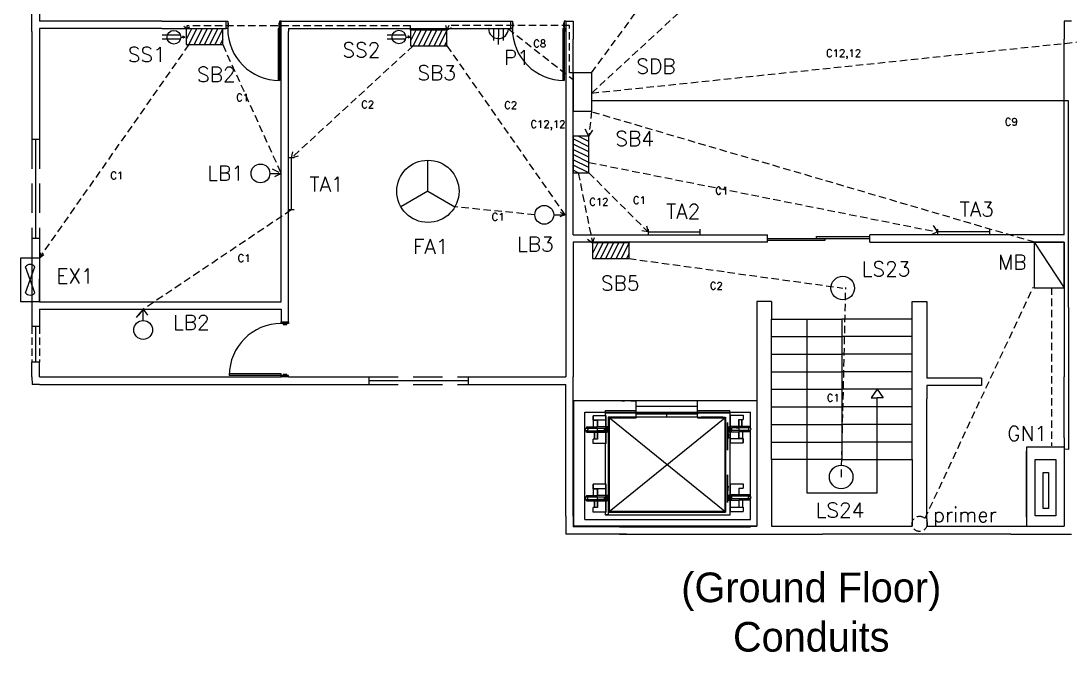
# Model space of a CAD drawing. Header units: inches. Extents: x 860 to 1934, y 89 to 855.
# Drawn here: x 860 to 1571, y 89 to 517 of the extents above; entities that cross this region are included whole.
import ezdxf

# ---------------------------------------------------------------- set-up
doc = ezdxf.new("R2010")
doc.units = ezdxf.units.IN
doc.header["$LTSCALE"] = 20
doc.header["$MEASUREMENT"] = 0
for name, pattern in [('DASHED2', [0.375, 0.25, -0.125]), ('DASHEDX2', [1.5, 1, -0.5]), ('HIDDEN', [0.375, 0.25, -0.125])]:
    doc.linetypes.add(name, pattern=pattern)
doc.layers.add('Conduit', color=1, linetype='Continuous', lineweight=13)
doc.layers.add('cut', color=6, linetype='Continuous', lineweight=18)
for name, color, linetype in [('Edges', 7, 'Continuous'), ('Hidden', 3, 'HIDDEN'), ('Legend', 6, 'Continuous')]:
    doc.layers.add(name, color=color, linetype=linetype)
doc.styles.add('style1', font='txt.shx', dxfattribs={"height": 41})

# ---------------------------------------------------------------- blocks, each defined once
blk = doc.blocks.new('Otis elevator pl')
at = {"color": 7}
for p, q in [((149.94, 99.57), (36.94, 99.57)), ((51.44, 89.52), (42.53, 89.52)), ((42.53, 86.48), (42.53, 89.52)), ((42.94, 86.48), (42.53, 86.48)), ((42.94, 81.85), (42.94, 86.48)), ((45.56, 86.48), (42.94, 86.48)), ((45.56, 81.85), (45.56, 86.48)), ((51.44, 86.48), (45.56, 86.48)), ((51.44, 86.48), (51.44, 89.52)), ((51.44, 81.85), (51.44, 86.48)), ((55.07, 89.57), (54.57, 89.57)), ((55.07, 25.57), (55.07, 89.57)), ((55.07, 89.57), (134.07, 89.57)), ((134.07, 89.57), (134.07, 90.07)), ((134.07, 25.57), (134.07, 89.57)), ((134.57, 91.82), (136.57, 91.82)), ((134.57, 90.07), (134.57, 91.82)), ((136.07, 89.9), (136.57, 89.9)), ((136.07, 89.9), (136.07, 82.21)), ((136.07, 89.9), (136.07, 84.15)), ((136.57, 91.82), (136.57, 92.07)), ((136.57, 91.82), (136.57, 89.9)), ((136.57, 82.21), (136.57, 89.9)), ((136.57, 89.9), (144.98, 89.9)), ((141.95, 86.88), (144.98, 86.88)), ((141.95, 86.88), (141.95, 82.21)), ((141.95, 82.21), (141.95, 86.88)), ((141.95, 82.21), (141.95, 86.88)), ((143.81, 86.88), (143.81, 82.21)), ((143.81, 86.88), (143.81, 82.21)), ((144.22, 82.21), (144.22, 86.88)), ((144.22, 82.21), (144.22, 86.88)), ((144.98, 89.9), (144.98, 86.88)), ((38.06, 78.24), (38.06, 79.11)), ((38.06, 79.11), (50.16, 79.11)), ((38.11, 81.85), (38.11, 80.95)), ((38.11, 81.85), (42.94, 81.85)), ((38.11, 80.95), (50.16, 80.95)), ((39.06, 80.04), (38.97, 80.04)), ((42.94, 81.85), (45.56, 81.85)), ((51.44, 81.85), (45.56, 81.85)), ((50.16, 80.95), (50.16, 79.11)), ((51, 80.95), (50.16, 80.95)), ((50.16, 79.11), (51, 79.11)), ((51.44, 80.95), (51, 80.95)), ((51.44, 79.11), (51, 79.11)), ((51.57, 81.85), (51.44, 81.85)), ((51.44, 80.95), (51.44, 81.58)), ((51.44, 81.58), (51.57, 81.58)), ((51.44, 79.11), (51.44, 80.95)), ((51.57, 80.95), (51.44, 80.95)), ((51.44, 78.24), (51.44, 79.11)), ((51.44, 79.11), (51.57, 79.11)), ((53.02, 81.85), (51.57, 81.85)), ((51.57, 81.58), (51.84, 81.58)), ((51.84, 80.95), (51.57, 80.95)), ((51.57, 79.11), (51.84, 79.11)), ((51.84, 81.58), (51.84, 80.95)), ((51.84, 81.58), (52.06, 81.58)), ((51.84, 80.95), (51.84, 79.11)), ((52.06, 80.95), (51.84, 80.95)), ((51.84, 79.11), (52.06, 79.11)), ((51.84, 79.11), (51.84, 78.24)), ((52.06, 81.58), (52.06, 80.95)), ((53.02, 81.58), (52.06, 81.58)), ((52.06, 80.95), (52.06, 79.11)), ((52.06, 79.11), (52.06, 78.24)), ((53.02, 81.85), (53.02, 81.58)), ((53.13, 83.44), (53.13, 80.4)), ((53.13, 80.4), (53.13, 83.44)), ((53.13, 80.4), (53.13, 75.77)), ((53.13, 75.77), (53.13, 80.4)), ((134.5, 78.6), (134.5, 78.87)), ((134.57, 78.87), (134.5, 78.87)), ((135.45, 78.87), (134.57, 78.87)), ((134.57, 78.87), (134.57, 78.6)), ((135.45, 81.34), (135.45, 82.21)), ((135.45, 82.21), (135.67, 82.21)), ((135.45, 82.21), (135.67, 82.21)), ((135.67, 82.21), (135.45, 82.21)), ((135.67, 81.34), (135.45, 81.34)), ((135.45, 79.5), (135.45, 81.34)), ((135.45, 81.34), (135.67, 81.34)), ((135.45, 79.5), (135.67, 79.5)), ((135.45, 78.87), (135.45, 79.5)), ((135.67, 79.5), (135.45, 79.5)), ((135.67, 78.87), (135.45, 78.87)), ((135.67, 81.34), (135.67, 82.21)), ((135.67, 82.21), (136.07, 82.21)), ((136.07, 82.21), (135.67, 82.21)), ((135.67, 82.21), (136.07, 82.21)), ((135.67, 79.5), (135.67, 81.34)), ((136.07, 81.34), (135.67, 81.34)), ((135.67, 81.34), (136.07, 81.34)), ((135.67, 79.5), (136.07, 79.5)), ((135.67, 78.87), (135.67, 79.5)), ((136.07, 79.5), (135.67, 79.5)), ((136.07, 78.87), (135.67, 78.87)), ((136.07, 84.15), (136.07, 82.21)), ((136.07, 82.21), (136.07, 81.34)), ((136.07, 82.21), (136.57, 82.21)), ((136.57, 82.21), (136.07, 82.21)), ((136.07, 82.21), (136.07, 81.34)), ((136.07, 82.21), (136.07, 81.34)), ((136.07, 81.34), (136.07, 79.5)), ((136.07, 81.34), (136.51, 81.34)), ((136.07, 81.34), (136.51, 81.34)), ((136.07, 81.34), (136.07, 79.5)), ((136.07, 81.34), (136.07, 79.5)), ((136.07, 79.5), (136.07, 78.87)), ((136.07, 79.5), (136.51, 79.5)), ((136.07, 79.5), (136.07, 78.87)), ((136.51, 79.5), (136.07, 79.5)), ((136.07, 79.5), (136.07, 78.87)), ((136.07, 79.5), (136.07, 78.87)), ((136.51, 81.34), (136.57, 81.34)), ((136.51, 81.34), (136.57, 81.34)), ((136.51, 79.5), (136.51, 81.34)), ((136.51, 79.5), (136.57, 79.5)), ((136.57, 79.5), (136.51, 79.5)), ((136.57, 81.34), (136.57, 82.21)), ((141.95, 82.21), (136.57, 82.21)), ((136.64, 82.21), (136.57, 82.21)), ((136.57, 81.34), (136.57, 79.5)), ((137.35, 81.34), (136.57, 81.34)), ((136.57, 81.34), (137.35, 81.34)), ((137.35, 79.5), (136.57, 79.5)), ((136.57, 78.6), (136.57, 79.5)), ((137.35, 79.5), (136.57, 79.5)), ((138.2, 82.21), (136.64, 82.21)), ((137.35, 79.5), (137.35, 81.34)), ((149.46, 81.34), (137.35, 81.34)), ((137.35, 81.34), (138.7, 81.34)), ((149.4, 79.5), (137.35, 79.5)), ((138.7, 79.5), (137.35, 79.5)), ((140.01, 82.21), (138.2, 82.21)), ((138.7, 81.34), (140.27, 81.34)), ((140.27, 79.5), (138.7, 79.5)), ((141.95, 82.21), (140.01, 82.21)), ((141.95, 82.21), (140.01, 82.21)), ((140.27, 81.34), (141.95, 81.34)), ((140.27, 81.34), (141.95, 81.34)), ((141.95, 79.5), (140.27, 79.5)), ((141.95, 79.5), (140.27, 79.5)), ((149.46, 82.21), (141.95, 82.21)), ((143.89, 82.21), (141.95, 82.21)), ((143.89, 82.21), (141.95, 82.21)), ((141.95, 81.34), (141.95, 79.5)), ((141.95, 81.34), (141.95, 79.5)), ((145.7, 82.21), (143.89, 82.21)), ((145.7, 82.21), (143.89, 82.21)), ((147.26, 82.21), (145.7, 82.21)), ((147.26, 82.21), (145.7, 82.21)), ((148.45, 82.21), (147.26, 82.21)), ((148.45, 82.21), (147.26, 82.21)), ((149.2, 82.21), (148.45, 82.21)), ((149.2, 82.21), (148.45, 82.21)), ((149.46, 82.21), (149.2, 82.21)), ((149.46, 82.21), (149.2, 82.21)), ((149.4, 78.6), (149.4, 79.5)), ((149.46, 82.21), (149.46, 81.34)), ((38.06, 78.24), (45.56, 78.24)), ((38.06, 78.24), (38.31, 78.24)), ((38.31, 78.24), (39.06, 78.24)), ((39.06, 78.24), (40.25, 78.24)), ((40.25, 78.24), (41.81, 78.24)), ((45.56, 73.57), (42.53, 73.57)), ((42.53, 70.55), (42.53, 73.57)), ((45.56, 73.57), (45.56, 78.24)), ((45.56, 78.24), (51.44, 78.24)), ((51.57, 78.24), (51.44, 78.24)), ((51.44, 70.55), (51.44, 78.24)), ((51.84, 78.24), (51.57, 78.24)), ((52.06, 78.24), (51.84, 78.24)), ((53.13, 72.16), (52.57, 72.16)), ((52.7, 75.51), (52.89, 75.51)), ((52.7, 75.51), (52.7, 73.04)), ((53.13, 73.04), (52.7, 73.04)), ((52.7, 72.16), (52.7, 73.04)), ((52.7, 72.16), (52.89, 72.16)), ((53.13, 72.16), (52.7, 72.16)), ((52.89, 75.77), (53.13, 75.77)), ((53.13, 75.77), (52.89, 75.77)), ((52.89, 75.51), (53.13, 75.51)), ((53.13, 75.51), (52.89, 75.51)), ((52.89, 74.87), (53.13, 74.87)), ((52.89, 73.04), (53.13, 73.04)), ((53.13, 72.16), (52.89, 72.16)), ((52.89, 72.16), (53.13, 72.16)), ((53.13, 75.77), (53.13, 75.51)), ((53.13, 75.77), (53.54, 75.77)), ((53.54, 75.77), (53.13, 75.77)), ((53.13, 75.51), (53.13, 75.77)), ((53.13, 75.77), (53.13, 75.51)), ((53.13, 75.51), (53.13, 75.77)), ((53.54, 75.51), (53.13, 75.51)), ((53.13, 75.51), (53.54, 75.51)), ((53.13, 75.51), (53.13, 74.87)), ((53.13, 74.87), (53.13, 75.51)), ((53.13, 74.87), (53.13, 75.51)), ((53.13, 75.51), (53.13, 74.87)), ((53.13, 74.87), (53.13, 75.51)), ((53.13, 75.51), (53.13, 74.87)), ((53.13, 74.87), (53.54, 74.87)), ((53.54, 74.87), (53.13, 74.87)), ((53.13, 74.87), (53.13, 73.04)), ((53.13, 73.04), (53.13, 74.87)), ((53.13, 73.04), (53.13, 74.87)), ((53.13, 74.87), (53.13, 73.04)), ((53.13, 73.04), (53.54, 73.04)), ((53.13, 72.16), (53.13, 73.04)), ((53.13, 73.04), (53.13, 72.16)), ((53.13, 72.16), (53.13, 73.04)), ((53.13, 73.04), (53.13, 72.16)), ((53.54, 73.04), (53.13, 73.04)), ((53.13, 73.04), (53.13, 64.48)), ((53.13, 72.16), (53.13, 73.04)), ((53.54, 72.16), (53.13, 72.16)), ((53.13, 70.23), (53.13, 72.16)), ((53.13, 72.16), (53.54, 72.16)), ((53.54, 75.77), (53.76, 75.77)), ((53.76, 75.77), (53.54, 75.77)), ((53.76, 75.51), (53.54, 75.51)), ((53.54, 75.51), (53.76, 75.51)), ((53.76, 74.87), (53.54, 74.87)), ((53.54, 74.87), (53.76, 74.87)), ((53.76, 73.04), (53.54, 73.04)), ((53.54, 73.04), (53.76, 73.04)), ((53.54, 72.16), (53.76, 72.16)), ((53.76, 72.16), (53.54, 72.16)), ((54.57, 75.77), (54.57, 75.51)), ((54.57, 75.51), (54.57, 75.77)), ((134.5, 78.6), (134.57, 78.6)), ((134.57, 78.6), (136.07, 78.6)), ((135.45, 78.6), (135.67, 78.6)), ((135.67, 78.6), (136.07, 78.6)), ((136.07, 78.6), (136.07, 73.97)), ((136.07, 78.6), (136.57, 78.6)), ((136.07, 78.6), (136.07, 73.97)), ((136.07, 73.97), (136.07, 70.93)), ((136.07, 73.97), (136.57, 73.97)), ((136.07, 73.97), (136.07, 70.93)), ((136.57, 73.97), (136.57, 78.6)), ((136.57, 78.6), (141.95, 78.6)), ((136.57, 70.93), (136.57, 73.97)), ((136.57, 73.97), (141.95, 73.97)), ((141.95, 78.6), (141.95, 73.97)), ((144.57, 78.6), (141.95, 78.6)), ((141.95, 73.97), (141.95, 78.6)), ((141.95, 73.97), (141.95, 78.6)), ((141.95, 73.97), (144.57, 73.97)), ((144.98, 73.97), (141.95, 73.97)), ((144.98, 73.97), (141.95, 73.97)), ((144.22, 73.97), (143.89, 73.97)), ((144.22, 73.97), (143.89, 73.97)), ((144.49, 73.97), (144.22, 73.97)), ((144.49, 73.97), (144.22, 73.97)), ((144.57, 73.97), (144.49, 73.97)), ((144.57, 73.97), (144.49, 73.97)), ((144.57, 78.6), (144.57, 73.97)), ((149.4, 78.6), (144.57, 78.6)), ((144.57, 73.97), (144.98, 73.97)), ((144.98, 73.97), (144.98, 70.93)), ((144.98, 73.93), (144.98, 73.97)), ((144.98, 70.93), (144.98, 73.97)), ((144.98, 73.93), (144.98, 73.97)), ((144.98, 70.93), (144.98, 73.97)), ((144.98, 73.93), (144.98, 73.94)), ((144.98, 73.93), (144.98, 73.94)), ((51.44, 70.55), (42.53, 70.55)), ((53.13, 64.48), (53.13, 70.23)), ((136.07, 70.93), (136.57, 70.93)), ((136.57, 70.93), (136.57, 43.09)), ((136.57, 70.93), (144.98, 70.93)), ((53.13, 44.59), (53.13, 47.63)), ((53.13, 47.63), (53.13, 44.59)), ((53.13, 39.96), (53.13, 44.59)), ((53.13, 44.59), (53.13, 39.96)), ((136.07, 43.09), (136.57, 43.09)), ((136.07, 43.09), (136.07, 35.4)), ((136.07, 43.09), (136.07, 37.34)), ((136.57, 35.4), (136.57, 43.09)), ((136.57, 43.09), (144.98, 43.09)), ((144.98, 43.09), (144.98, 40.07)), ((51.44, 42.71), (42.53, 42.71)), ((42.53, 39.67), (42.53, 42.71)), ((42.53, 42.71), (42.53, 39.67)), ((42.53, 39.71), (42.53, 39.67)), ((42.53, 39.71), (42.53, 39.7)), ((42.94, 39.67), (42.53, 39.67)), ((42.53, 39.67), (45.56, 39.67)), ((42.94, 35.04), (42.94, 39.67)), ((45.56, 39.67), (42.94, 39.67)), ((42.94, 39.67), (43.03, 39.67)), ((43.03, 39.67), (43.29, 39.67)), ((43.29, 39.67), (43.62, 39.67)), ((45.56, 35.04), (45.56, 39.67)), ((51.44, 39.67), (45.56, 39.67)), ((45.56, 39.67), (45.56, 35.04)), ((51.44, 39.67), (51.44, 42.71)), ((51.44, 35.04), (51.44, 39.67)), ((51.86, 39.06), (52.7, 39.06)), ((52.7, 39.06), (51.86, 39.06)), ((52.7, 37.23), (51.86, 37.23)), ((53.13, 36.35), (52.57, 36.35)), ((52.57, 36.35), (53.13, 36.35)), ((53.13, 39.69), (52.7, 39.69)), ((52.7, 39.06), (52.7, 39.69)), ((52.7, 39.69), (53.13, 39.69)), ((52.7, 39.06), (52.7, 39.69)), ((52.7, 39.69), (52.89, 39.69)), ((52.89, 39.69), (52.7, 39.69)), ((52.7, 39.06), (53.13, 39.06)), ((53.13, 39.06), (52.7, 39.06)), ((52.7, 39.06), (52.7, 37.23)), ((52.7, 37.23), (52.7, 39.06)), ((52.89, 39.06), (52.7, 39.06)), ((52.7, 39.06), (52.89, 39.06)), ((52.7, 37.23), (52.7, 36.35)), ((52.7, 36.35), (52.7, 37.23)), ((52.89, 37.23), (52.7, 37.23)), ((52.7, 37.23), (53.13, 37.23)), ((52.7, 37.23), (52.89, 37.23)), ((53.13, 36.35), (52.7, 36.35)), ((52.7, 36.35), (52.89, 36.35)), ((52.89, 36.35), (52.7, 36.35)), ((52.7, 36.35), (53.13, 36.35)), ((52.89, 39.96), (53.13, 39.96)), ((52.89, 39.96), (53.13, 39.96)), ((53.13, 39.69), (52.89, 39.69)), ((52.89, 39.69), (53.13, 39.69)), ((52.89, 39.06), (53.13, 39.06)), ((53.13, 39.06), (52.89, 39.06)), ((53.13, 37.23), (52.89, 37.23)), ((52.89, 37.23), (53.13, 37.23)), ((52.89, 36.35), (53.13, 36.35)), ((53.13, 36.35), (52.89, 36.35)), ((53.13, 39.69), (53.13, 39.96)), ((53.13, 39.96), (53.13, 39.69)), ((53.54, 39.96), (53.13, 39.96)), ((53.13, 39.96), (53.54, 39.96)), ((53.13, 39.96), (53.13, 39.69)), ((53.13, 39.69), (53.13, 39.96)), ((53.13, 39.06), (53.13, 39.69)), ((53.13, 39.69), (53.13, 39.06)), ((53.13, 39.69), (53.13, 39.06)), ((53.13, 39.06), (53.13, 39.69)), ((53.13, 39.69), (53.13, 39.06)), ((53.13, 39.06), (53.13, 39.69)), ((53.13, 39.69), (53.54, 39.69)), ((53.54, 39.69), (53.13, 39.69)), ((53.13, 39.06), (53.13, 37.23)), ((53.13, 37.23), (53.13, 39.06)), ((53.13, 39.06), (53.54, 39.06)), ((53.13, 39.06), (53.13, 37.23)), ((53.13, 37.23), (53.13, 39.06)), ((53.54, 39.06), (53.13, 39.06)), ((53.13, 36.35), (53.13, 37.23)), ((53.13, 37.23), (53.13, 36.35)), ((53.13, 37.23), (53.13, 36.35)), ((53.13, 36.35), (53.13, 37.23)), ((53.54, 37.23), (53.13, 37.23)), ((53.13, 36.35), (53.13, 37.23)), ((53.13, 37.23), (53.13, 36.35)), ((53.13, 37.23), (53.54, 37.23)), ((53.13, 36.35), (53.54, 36.35)), ((53.13, 36.35), (53.13, 34.41)), ((53.13, 34.41), (53.13, 36.35)), ((53.54, 36.35), (53.13, 36.35)), ((53.54, 39.96), (53.76, 39.96)), ((53.76, 39.96), (53.54, 39.96)), ((53.76, 39.69), (53.54, 39.69)), ((53.54, 39.69), (53.76, 39.69)), ((53.54, 39.06), (53.76, 39.06)), ((53.76, 39.06), (53.54, 39.06)), ((53.76, 37.23), (53.54, 37.23)), ((53.54, 37.23), (53.76, 37.23)), ((53.76, 36.35), (53.54, 36.35)), ((53.54, 36.35), (53.76, 36.35)), ((54.57, 39.69), (54.57, 39.96)), ((54.57, 39.96), (54.57, 39.69)), ((136.07, 37.34), (136.07, 35.4)), ((141.95, 40.07), (144.98, 40.07)), ((141.95, 40.07), (141.95, 35.4)), ((141.95, 35.4), (141.95, 40.07)), ((143.81, 40.07), (143.81, 35.4)), ((144.22, 35.4), (144.22, 40.07)), ((38.06, 31.43), (38.06, 32.3)), ((38.06, 32.3), (50.16, 32.3)), ((38.06, 31.43), (45.56, 31.43)), ((38.06, 31.43), (38.31, 31.43)), ((38.11, 35.04), (38.11, 34.13)), ((38.11, 35.04), (42.94, 35.04)), ((38.11, 34.13), (50.16, 34.13)), ((38.31, 31.43), (39.06, 31.43)), ((39.06, 31.43), (40.25, 31.43)), ((40.25, 31.43), (41.81, 31.43)), ((41.81, 31.43), (43.62, 31.43)), ((42.94, 35.04), (45.56, 35.04)), ((43.29, 31.43), (43.29, 26.75)), ((43.62, 31.43), (45.56, 31.43)), ((43.71, 26.75), (43.71, 31.43)), ((51.44, 35.04), (45.56, 35.04)), ((45.56, 32.3), (45.56, 34.13)), ((45.56, 34.13), (47.24, 34.13)), ((47.24, 32.3), (45.56, 32.3)), ((45.56, 26.75), (45.56, 31.43)), ((45.56, 31.43), (51.44, 31.43)), ((45.56, 31.43), (47.51, 31.43)), ((45.56, 31.43), (45.56, 26.75)), ((50.16, 34.13), (50.16, 32.3)), ((51.44, 34.13), (50.16, 34.13)), ((51.44, 32.3), (50.16, 32.3)), ((51.57, 35.04), (51.44, 35.04)), ((51.44, 34.13), (51.44, 34.77)), ((51.44, 34.77), (51.57, 34.77)), ((51.44, 32.3), (51.44, 34.13)), ((51.57, 34.13), (51.44, 34.13)), ((51.44, 31.43), (51.44, 32.3)), ((51.44, 32.3), (51.57, 32.3)), ((51.57, 31.43), (51.44, 31.43)), ((51.44, 23.74), (51.44, 31.43)), ((53.02, 35.04), (51.57, 35.04)), ((51.57, 34.77), (51.84, 34.77)), ((51.84, 34.13), (51.57, 34.13)), ((51.57, 32.3), (51.84, 32.3)), ((51.84, 31.43), (51.57, 31.43)), ((51.84, 34.77), (51.84, 34.13)), ((51.84, 34.77), (52.06, 34.77)), ((51.84, 34.13), (51.84, 32.3)), ((52.06, 34.13), (51.84, 34.13)), ((51.84, 32.3), (52.06, 32.3)), ((51.84, 32.3), (51.84, 31.43)), ((52.06, 31.43), (51.84, 31.43)), ((52.06, 34.77), (52.06, 34.13)), ((53.02, 34.77), (52.06, 34.77)), ((52.06, 34.13), (52.06, 32.3)), ((52.06, 32.3), (52.06, 31.43)), ((53.02, 35.04), (53.02, 34.77)), ((53.13, 34.41), (53.13, 28.66)), ((53.13, 28.66), (53.13, 34.41)), ((134.5, 31.79), (134.5, 32.06)), ((134.57, 32.06), (134.5, 32.06)), ((134.5, 31.79), (134.57, 31.79)), ((135.45, 32.06), (134.57, 32.06)), ((134.57, 32.06), (134.57, 31.79)), ((134.57, 31.79), (136.07, 31.79)), ((135.45, 34.52), (135.45, 35.4)), ((135.45, 35.4), (135.67, 35.4)), ((135.67, 35.4), (135.45, 35.4)), ((135.45, 35.4), (135.67, 35.4)), ((135.67, 34.52), (135.45, 34.52)), ((135.45, 32.69), (135.45, 34.52)), ((135.45, 34.52), (135.67, 34.52)), ((135.45, 32.69), (135.67, 32.69)), ((135.45, 32.06), (135.45, 32.69)), ((135.67, 32.69), (135.45, 32.69)), ((135.67, 32.06), (135.45, 32.06)), ((135.45, 31.79), (135.67, 31.79)), ((135.67, 34.52), (135.67, 35.4)), ((135.67, 35.4), (136.07, 35.4)), ((135.67, 35.4), (136.07, 35.4)), ((136.07, 35.4), (135.67, 35.4)), ((135.67, 32.69), (135.67, 34.52)), ((136.07, 34.52), (135.67, 34.52)), ((135.67, 34.52), (136.07, 34.52)), ((135.67, 32.69), (136.07, 32.69)), ((135.67, 32.06), (135.67, 32.69)), ((136.07, 32.69), (135.67, 32.69)), ((136.07, 32.06), (135.67, 32.06)), ((135.67, 31.79), (136.07, 31.79)), ((136.07, 35.4), (136.07, 34.52)), ((136.07, 35.4), (136.57, 35.4)), ((136.07, 35.4), (136.07, 34.52)), ((136.07, 35.4), (136.07, 34.52)), ((136.07, 35.4), (136.07, 34.52)), ((136.57, 35.4), (136.07, 35.4)), ((136.07, 34.52), (136.07, 32.69)), ((136.07, 34.52), (136.51, 34.52)), ((136.07, 34.52), (136.51, 34.52)), ((136.07, 34.52), (136.07, 32.69)), ((136.07, 32.69), (136.07, 32.06)), ((136.07, 32.69), (136.51, 32.69)), ((136.51, 32.69), (136.07, 32.69)), ((136.07, 32.69), (136.07, 32.06)), ((136.07, 32.69), (136.07, 32.06)), ((136.07, 31.79), (136.07, 27.16)), ((136.07, 31.79), (136.57, 31.79)), ((136.07, 31.79), (136.07, 27.16)), ((136.51, 34.52), (136.57, 34.52)), ((136.51, 34.52), (136.51, 32.69)), ((136.51, 34.52), (136.57, 34.52)), ((136.51, 32.69), (136.57, 32.69)), ((136.57, 32.69), (136.51, 32.69)), ((141.95, 35.4), (136.57, 35.4)), ((136.57, 34.52), (136.57, 35.4)), ((136.64, 35.4), (136.57, 35.4)), ((136.57, 34.52), (136.57, 32.69)), ((137.35, 34.52), (136.57, 34.52)), ((136.57, 34.52), (137.35, 34.52)), ((137.35, 32.69), (136.57, 32.69)), ((136.57, 31.79), (136.57, 32.69)), ((137.35, 32.69), (136.57, 32.69)), ((136.57, 27.16), (136.57, 31.79)), ((136.57, 31.79), (141.95, 31.79)), ((138.2, 35.4), (136.64, 35.4)), ((137.35, 32.69), (137.35, 34.52)), ((149.46, 34.52), (137.35, 34.52)), ((137.35, 34.52), (138.7, 34.52)), ((149.4, 32.69), (137.35, 32.69)), ((138.7, 32.69), (137.35, 32.69)), ((140.01, 35.4), (138.2, 35.4)), ((138.7, 34.52), (140.27, 34.52)), ((140.27, 32.69), (138.7, 32.69)), ((141.95, 35.4), (140.01, 35.4)), ((140.27, 34.52), (141.95, 34.52)), ((141.95, 32.69), (140.27, 32.69)), ((149.46, 35.4), (141.95, 35.4)), ((143.89, 35.4), (141.95, 35.4)), ((141.95, 34.52), (141.95, 32.69)), ((141.95, 31.79), (141.95, 27.16)), ((144.57, 31.79), (141.95, 31.79)), ((141.95, 27.16), (141.95, 31.79)), ((145.7, 35.4), (143.89, 35.4)), ((144.57, 31.79), (144.57, 27.16)), ((149.4, 31.79), (144.57, 31.79)), ((147.26, 35.4), (145.7, 35.4)), ((147.26, 35.4), (145.7, 35.4)), ((148.45, 35.4), (147.26, 35.4)), ((148.45, 35.4), (147.26, 35.4)), ((149.2, 35.4), (148.45, 35.4)), ((149.2, 35.4), (148.45, 35.4)), ((148.45, 33.59), (148.54, 33.59)), ((148.45, 33.59), (148.54, 33.59)), ((149.46, 35.4), (149.2, 35.4)), ((149.46, 35.4), (149.2, 35.4)), ((149.4, 31.79), (149.4, 32.69)), ((149.46, 35.4), (149.46, 34.52)), ((45.56, 26.75), (42.53, 26.75)), ((42.53, 23.74), (42.53, 26.75)), ((51.44, 23.74), (42.53, 23.74)), ((54.57, 25.57), (55.07, 25.57)), ((58.26, 25.57), (55.07, 25.57)), ((56.47, 25.07), (56.47, 25.27)), ((73.57, 25.57), (58.26, 25.57)), ((58.26, 25.27), (58.26, 25.57)), ((59.78, 25.07), (67.53, 25.07)), ((71.22, 25.07), (71.22, 25.27)), ((73.57, 25.07), (73.57, 25.57)), ((115.57, 22.07), (73.57, 22.07)), ((115.44, 21.77), (73.57, 21.77)), ((94.57, 25.07), (94.57, 23.07)), ((115.57, 22.07), (115.44, 21.77)), ((115.57, 21.77), (115.44, 21.77)), ((134.07, 25.57), (115.57, 25.57)), ((115.57, 25.07), (115.57, 25.57)), ((136.57, 21.77), (115.57, 21.77)), ((134.07, 25.57), (134.07, 25.07)), ((136.07, 27.16), (136.07, 24.12)), ((136.07, 27.16), (136.57, 27.16)), ((136.07, 27.16), (136.07, 24.12)), ((136.07, 24.12), (136.57, 24.12)), ((136.57, 24.12), (136.57, 27.16)), ((136.57, 27.16), (141.95, 27.16)), ((136.57, 24.12), (136.57, 22.07)), ((136.57, 24.12), (144.98, 24.12)), ((150.57, 21.77), (136.57, 21.77)), ((141.95, 27.16), (144.57, 27.16)), ((144.98, 27.16), (141.95, 27.16)), ((144.22, 27.16), (143.89, 27.16)), ((144.49, 27.16), (144.22, 27.16)), ((144.57, 27.16), (144.49, 27.16)), ((144.57, 27.16), (144.98, 27.16)), ((144.98, 27.16), (144.98, 24.12)), ((144.98, 24.12), (144.98, 27.16)), ((144.98, 27.12), (144.98, 27.16)), ((144.98, 27.12), (144.98, 27.13)), ((33.07, 14.07), (33.07, 13.97)), ((33.07, 13.97), (69.87, 13.97)), ((69.87, 14.07), (119.15, 14.07)), ((69.87, 14.07), (73.57, 14.07)), ((73.57, 14.07), (115.44, 14.07)), ((115.44, 14.07), (119.15, 14.07)), ((119.15, 14.07), (119.15, 13.97)), ((119.15, 13.97), (122.12, 13.97)), ((122.12, 13.97), (122.12, 14.07)), ((122.12, 13.94), (122.12, 13.97)), ((122.12, 13.94), (123.43, 13.94)), ((123.43, 13.94), (123.43, 13.88)), ((125.31, 13.94), (123.43, 13.94)), ((123.43, 13.88), (125.31, 13.88)), ((125.31, 13.94), (125.31, 13.88)), ((125.31, 13.94), (126.62, 13.94)), ((126.62, 13.97), (126.62, 14.07)), ((126.62, 13.97), (150.57, 13.97)), ((126.62, 13.94), (126.62, 13.97)), ((150.57, 13.97), (150.57, 14.07))]:
    blk.add_line(p, q, dxfattribs=at)
at = {"layer": 'cut', "color": 7}
for p, q in [((33.07, 95.07), (33.07, 99.57)), ((33.07, 99.57), (37.57, 99.57)), ((33.07, 21.77), (33.07, 95.07)), ((37.57, 99.57), (149.94, 99.57)), ((149.94, 95.07), (37.57, 95.07)), ((37.57, 95.07), (37.57, 80.81)), ((149.94, 99.57), (158.27, 99.57)), ((150.57, 95.07), (149.94, 95.07)), ((150.57, 95.07), (150.57, 21.77)), ((158.27, 95.07), (158.27, 99.57)), ((158.27, 14.07), (158.27, 95.07)), ((51.57, 81.85), (51.57, 92.07)), ((51.57, 92.07), (136.57, 92.07)), ((54.57, 89.57), (54.57, 90.07)), ((134.07, 90.07), (54.57, 90.07)), ((54.57, 25.57), (54.57, 89.57)), ((134.57, 90.07), (134.07, 90.07)), ((134.57, 78.87), (134.57, 90.07)), ((37.14, 80.03), (37.17, 80.27)), ((37.14, 80.03), (37.17, 79.79)), ((37.26, 80.49), (37.17, 80.27)), ((37.17, 79.79), (37.26, 79.57)), ((37.41, 80.68), (37.26, 80.49)), ((37.26, 79.57), (37.41, 79.38)), ((37.57, 80.81), (37.41, 80.68)), ((37.41, 79.38), (37.57, 79.26)), ((37.6, 80.82), (37.57, 80.81)), ((37.57, 80.81), (37.57, 79.26)), ((37.57, 79.26), (37.6, 79.24)), ((37.57, 79.26), (37.57, 33.99)), ((37.82, 80.92), (37.6, 80.82)), ((37.6, 79.24), (37.82, 79.15)), ((38.06, 80.95), (37.82, 80.92)), ((37.82, 79.15), (38.06, 79.11)), ((38.06, 80.95), (38.29, 80.92)), ((38.29, 79.15), (38.06, 79.11)), ((38.29, 80.92), (38.51, 80.82)), ((38.51, 79.24), (38.29, 79.15)), ((38.51, 80.82), (38.7, 80.68)), ((38.7, 79.38), (38.51, 79.24)), ((38.7, 80.68), (38.85, 80.49)), ((38.85, 79.57), (38.7, 79.38)), ((38.85, 80.49), (38.94, 80.27)), ((38.94, 79.79), (38.85, 79.57)), ((38.94, 80.27), (38.97, 80.03)), ((38.97, 80.03), (38.94, 79.79)), ((51.57, 81.85), (51.57, 81.58)), ((51.57, 81.58), (51.57, 80.95)), ((51.57, 80.95), (51.57, 79.11)), ((51.57, 79.11), (51.57, 78.24)), ((134.57, 78.87), (134.57, 78.6)), ((148.57, 80.66), (148.54, 80.42)), ((148.54, 80.42), (148.57, 80.18)), ((148.66, 80.88), (148.57, 80.66)), ((148.57, 80.18), (148.66, 79.96)), ((148.81, 81.07), (148.66, 80.88)), ((148.66, 79.96), (148.81, 79.77)), ((149, 81.21), (148.81, 81.07)), ((148.81, 79.77), (149, 79.63)), ((149.22, 81.3), (149, 81.21)), ((149, 79.63), (149.22, 79.54)), ((149.46, 81.34), (149.22, 81.3)), ((149.22, 79.54), (149.46, 79.5)), ((149.69, 81.3), (149.46, 81.34)), ((149.46, 79.5), (149.69, 79.54)), ((149.91, 81.21), (149.69, 81.3)), ((149.69, 79.54), (149.91, 79.63)), ((150.1, 81.07), (149.91, 81.21)), ((149.91, 79.63), (150.1, 79.77)), ((150.25, 80.88), (150.1, 81.07)), ((150.1, 79.77), (150.25, 79.96)), ((150.34, 80.66), (150.25, 80.88)), ((150.25, 79.96), (150.34, 80.18)), ((150.37, 80.42), (150.34, 80.66)), ((150.34, 80.18), (150.37, 80.42)), ((51.57, 35.04), (51.57, 78.24)), ((134.57, 32.06), (134.57, 78.6)), ((37.17, 33.46), (37.14, 33.22)), ((37.14, 33.22), (37.17, 32.98)), ((37.26, 33.68), (37.17, 33.46)), ((37.17, 32.98), (37.26, 32.76)), ((37.41, 33.87), (37.26, 33.68)), ((37.26, 32.76), (37.41, 32.57)), ((37.57, 33.99), (37.41, 33.87)), ((37.41, 32.57), (37.57, 32.44)), ((37.6, 34.01), (37.57, 33.99)), ((37.57, 32.44), (37.6, 32.42)), ((37.57, 32.44), (37.57, 21.77)), ((37.82, 34.1), (37.6, 34.01)), ((37.6, 32.42), (37.82, 32.33)), ((38.06, 34.13), (37.82, 34.1)), ((37.82, 32.33), (38.06, 32.3)), ((38.29, 34.1), (38.06, 34.13)), ((38.06, 32.3), (38.29, 32.33)), ((38.51, 34.01), (38.29, 34.1)), ((38.29, 32.33), (38.51, 32.42)), ((38.7, 33.87), (38.51, 34.01)), ((38.51, 32.42), (38.7, 32.57)), ((38.85, 33.68), (38.7, 33.87)), ((38.7, 32.57), (38.85, 32.76)), ((38.94, 33.46), (38.85, 33.68)), ((38.85, 32.76), (38.94, 32.98)), ((38.97, 33.22), (38.94, 33.46)), ((38.94, 32.98), (38.97, 33.22)), ((51.57, 35.04), (51.57, 34.77)), ((51.57, 34.77), (51.57, 34.13)), ((51.57, 34.13), (51.57, 32.3)), ((51.57, 32.3), (51.57, 31.43)), ((51.57, 22.07), (51.57, 31.43)), ((134.57, 32.06), (134.57, 31.79)), ((134.57, 25.07), (134.57, 31.79)), ((148.54, 33.61), (148.57, 33.84)), ((148.57, 33.37), (148.54, 33.61)), ((148.57, 33.84), (148.66, 34.07)), ((148.66, 33.15), (148.57, 33.37)), ((148.66, 34.07), (148.81, 34.26)), ((148.81, 32.96), (148.66, 33.15)), ((148.81, 34.26), (149, 34.4)), ((149, 32.81), (148.81, 32.96)), ((149, 34.4), (149.22, 34.49)), ((149.22, 32.72), (149, 32.81)), ((149.22, 34.49), (149.46, 34.52)), ((149.46, 32.69), (149.22, 32.72)), ((149.69, 34.49), (149.46, 34.52)), ((149.46, 32.69), (149.69, 32.72)), ((149.91, 34.4), (149.69, 34.49)), ((149.69, 32.72), (149.91, 32.81)), ((150.1, 34.26), (149.91, 34.4)), ((149.91, 32.81), (150.1, 32.96)), ((150.25, 34.07), (150.1, 34.26)), ((150.1, 32.96), (150.25, 33.15)), ((150.34, 33.84), (150.25, 34.07)), ((150.25, 33.15), (150.34, 33.37)), ((150.37, 33.61), (150.34, 33.84)), ((150.37, 33.61), (150.34, 33.37)), ((33.07, 14.07), (33.07, 21.77)), ((51.57, 21.77), (37.57, 21.77)), ((73.57, 22.07), (51.57, 22.07)), ((51.57, 22.07), (51.57, 21.77)), ((51.57, 21.77), (51.57, 20.63)), ((73.57, 21.77), (51.57, 21.77)), ((54.57, 25.07), (54.57, 25.57)), ((56.47, 25.07), (54.57, 25.07)), ((58.26, 25.27), (56.47, 25.27)), ((56.47, 25.07), (71.22, 25.07)), ((71.22, 25.27), (58.26, 25.27)), ((73.57, 25.07), (71.22, 25.07)), ((73.57, 25.07), (94.57, 25.07)), ((73.57, 25.07), (73.57, 23.07)), ((73.57, 23.07), (94.57, 23.07)), ((73.57, 22.07), (73.57, 23.07)), ((73.57, 22.07), (73.57, 21.77)), ((73.57, 21.77), (73.57, 20.63)), ((94.57, 25.07), (115.57, 25.07)), ((94.57, 23.07), (115.57, 23.07)), ((115.44, 21.77), (115.44, 17.92)), ((115.57, 25.07), (134.07, 25.07)), ((115.57, 25.07), (115.57, 23.07)), ((115.57, 23.07), (115.57, 22.07)), ((136.57, 22.07), (115.57, 22.07)), ((115.57, 22.07), (115.57, 21.77)), ((115.57, 21.77), (115.57, 20.63)), ((134.07, 25.07), (134.57, 25.07)), ((136.57, 22.07), (136.57, 21.77)), ((136.57, 21.77), (136.57, 20.63)), ((73.57, 20.63), (51.57, 20.63)), ((73.57, 20.63), (73.57, 17.92)), ((73.57, 17.92), (73.57, 14.07)), ((73.57, 17.92), (115.44, 17.92)), ((115.44, 17.92), (115.44, 14.07)), ((136.57, 20.63), (115.57, 20.63)), ((33.07, 14.07), (69.87, 14.07)), ((69.87, 14.07), (69.87, 13.97)), ((69.87, 13.97), (73.57, 13.97)), ((73.57, 14.07), (73.57, 13.97)), ((115.44, 14.07), (115.44, 13.97)), ((119.15, 13.97), (115.44, 13.97)), ((119.15, 14.07), (122.12, 14.07)), ((122.12, 14.07), (126.62, 14.07)), ((126.62, 14.07), (150.57, 14.07)), ((150.57, 13.97), (158.27, 14.07))]:
    blk.add_line(p, q, dxfattribs=at)
blk = doc.blocks.new('lift')
at = {"layer": 'Edges'}
blk.add_blockref('Otis elevator pl', (-93.76, -99.57), dxfattribs=at)

msp = doc.modelspace()

# ---------------------------------------------------------------- linework, layer by layer
at = {"linetype": 'Continuous', "lineweight": 13}
for p, q in [((867.3, 509.93), (867.3, 538.57)), ((998.98, 511.99), (998.98, 517.02)), ((998.98, 517.02), (999.99, 517.02)), ((999.99, 511.99), (998.98, 511.99)), ((999.99, 517.02), (999.99, 511.99)), ((1000.59, 515.76), (999.99, 515.76)), ((999.99, 513.25), (1000.59, 513.25)), ((1000.59, 513.25), (1000.59, 515.76)), ((1035.15, 515.7), (1034.55, 515.7)), ((1034.55, 515.7), (1034.55, 513.19)), ((1034.55, 513.19), (1035.15, 513.19)), ((1036.16, 516.96), (1035.15, 516.96)), ((1035.15, 516.96), (1035.15, 515.7)), ((1035.15, 515.7), (1035.15, 514.45)), ((1035.15, 514.45), (1035.15, 513.19)), ((1035.15, 513.19), (1035.15, 511.94)), ((1191.94, 511.94), (1191.94, 516.96)), ((1191.94, 516.96), (1192.95, 516.96)), ((1192.95, 516.96), (1192.95, 511.94)), ((1193.55, 515.7), (1192.95, 515.7)), ((1192.95, 513.19), (1193.55, 513.19)), ((1193.55, 513.19), (1193.55, 515.7)), ((1228.12, 515.7), (1227.52, 515.7)), ((1227.52, 515.7), (1227.52, 513.19)), ((1227.52, 513.19), (1228.12, 513.19)), ((1229.13, 516.96), (1228.12, 516.96)), ((1228.12, 516.96), (1228.12, 515.7)), ((1228.12, 515.7), (1228.12, 514.45)), ((1228.12, 514.45), (1228.12, 513.19)), ((1228.12, 513.19), (1228.12, 511.94)), ((1229.13, 516.96), (1229.13, 511.94)), ((1034.15, 511.94), (1034.15, 476.77)), ((1036.16, 511.94), (1034.15, 511.94)), ((1035.15, 511.94), (1035.15, 476.76)), ((1192.95, 511.94), (1191.94, 511.94)), ((1227.12, 511.94), (1227.12, 476.77)), ((1229.13, 511.94), (1227.12, 511.94)), ((1228.12, 511.94), (1228.12, 476.76)), ((1234.15, 372.23), (1234.15, 504.9)), ((1566.96, 372.23), (1566.96, 504.9)), ((1365.82, 367.21), (1234.15, 367.21)), ((1435.29, 367.21), (1566.96, 367.21)), ((1234.15, 360.17), (1234.15, 312.93)), ((1566.96, 360.17), (1566.96, 312.93)), ((1368.66, 326.96), (1358.73, 326.96)), ((1358.73, 326.96), (1358.73, 174.55)), ((1368.66, 326.96), (1368.66, 315.04)), ((1463.98, 315.04), (1463.98, 326.96)), ((1463.98, 326.96), (1473.91, 326.96)), ((1473.91, 326.96), (1473.91, 315.04)), ((1036.23, 313.03), (1041.25, 313.03)), ((1036.23, 312.02), (1036.23, 313.03)), ((1041.25, 313.03), (1041.25, 312.02)), ((1392.49, 315.04), (1392.49, 197.14)), ((1473.91, 315.04), (1473.91, 274.84)), ((1041.25, 312.02), (1036.23, 312.02)), ((1037.48, 312.02), (1037.48, 311.42)), ((1037.48, 311.42), (1040, 311.42)), ((1040, 311.42), (1040, 312.02)), ((1036.23, 277.85), (1001.06, 277.85)), ((1036.23, 275.84), (1036.23, 277.85)), ((1040, 277.45), (1037.48, 277.45)), ((1037.48, 277.45), (1037.48, 276.84)), ((1040, 276.84), (1040, 277.45)), ((1036.23, 276.84), (1001.05, 276.84)), ((1037.48, 276.84), (1036.23, 276.84)), ((1041.25, 275.84), (1036.23, 275.84)), ((1038.74, 276.84), (1037.48, 276.84)), ((1040, 276.84), (1038.74, 276.84)), ((1041.25, 276.84), (1040, 276.84)), ((1041.25, 275.84), (1041.25, 276.84)), ((1440.15, 267.38), (1436.05, 261.55)), ((1440.15, 267.38), (1444.24, 261.55)), ((1473.91, 269.88), (1473.91, 260.93)), ((1436.05, 261.55), (1440.15, 261.55)), ((1440.15, 197.14), (1440.15, 261.55)), ((1444.24, 261.55), (1440.15, 261.55)), ((1234.15, 233.53), (1234.15, 234.54)), ((1234.41, 233.14), (1234.41, 234.13)), ((1541.46, 224.67), (1541.46, 225.52)), ((1368.66, 219.72), (1368.66, 174.55)), ((1463.98, 219.72), (1463.98, 174.55)), ((1392.49, 197.14), (1440.15, 197.14))]:
    msp.add_line(p, q, dxfattribs=at)
for p, q in [((872.33, 533), (872.33, 516.99)), ((955.25, 516.99), (872.33, 516.99)), ((955.25, 511.97), (872.33, 511.97)), ((872.33, 511.97), (872.33, 436.97)), ((955.25, 516.99), (960.27, 516.99)), ((955.25, 511.97), (960.27, 511.97)), ((960.27, 516.99), (965.3, 516.99)), ((960.27, 511.97), (965.3, 511.97)), ((965.29, 516.99), (998.98, 517.02)), ((965.3, 511.97), (998.98, 511.99)), ((1036.16, 514.95), (1036.16, 516.96)), ((867.3, 509.93), (867.3, 436.97)), ((1036.22, 326.66), (1036.16, 509.93)), ((1041.18, 511.94), (1041.18, 509.93)), ((1041.25, 313.03), (1041.18, 509.93)), ((867.3, 436.97), (872.33, 436.97)), ((1360.79, 372.23), (1365.82, 372.23)), ((1440.32, 372.23), (1435.29, 372.23)), ((867.3, 369.63), (867.3, 342.21)), ((872.33, 369.63), (872.33, 342.21)), ((867.3, 342.21), (867.3, 310.01)), ((872.33, 326.66), (872.33, 342.21)), ((872.33, 326.66), (1036.22, 326.66)), ((872.33, 321.64), (1036.22, 321.64)), ((872.33, 321.64), (872.33, 310.01)), ((1036.22, 321.64), (1036.22, 321.64)), ((1036.22, 321.64), (1036.23, 313.03)), ((1234.15, 312.93), (1234.15, 275.75)), ((1566.96, 312.93), (1566.96, 275.75)), ((1229.13, 311.93), (1229.13, 275.75)), ((867.3, 275.75), (867.3, 285.89)), ((872.33, 275.75), (872.33, 285.89)), ((867.3, 275.75), (867.32, 270.72)), ((872.33, 270.72), (867.32, 270.72)), ((1036.16, 275.75), (1036.23, 275.84)), ((1036.16, 270.72), (1041.18, 270.72)), ((1041.18, 275.75), (1041.25, 275.84)), ((1041.18, 275.75), (1095.01, 275.75)), ((1041.18, 275.75), (1041.18, 275.75)), ((1041.18, 270.72), (1095.62, 270.72)), ((1095.01, 275.75), (1095.62, 275.75)), ((1162.96, 275.75), (1229.13, 275.75)), ((1162.96, 270.72), (1227.15, 270.72)), ((1227.15, 270.72), (1229.13, 270.72)), ((1229.13, 234.54), (1229.13, 270.72)), ((1234.15, 270.72), (1234.15, 275.75)), ((1234.15, 234.54), (1234.15, 270.72)), ((1510.82, 274.84), (1473.91, 274.84)), ((1510.82, 274.84), (1510.82, 269.88)), ((1566.96, 270.72), (1566.96, 275.75)), ((1566.96, 234.54), (1566.96, 270.72)), ((1510.82, 269.88), (1473.91, 269.88)), ((1473.91, 251), (1473.91, 260.93)), ((1336.88, 184.5), (1258.44, 248.05)), ((1258.44, 184.5), (1336.88, 248.05)), ((1566.96, 234.54), (1566.96, 174.64)), ((1229.13, 181.27), (1229.13, 174.23)), ((1234.15, 181.27), (1234.15, 174.23)), ((1234.41, 181.51), (1234.41, 174.56)), ((1473.91, 179.51), (1473.91, 174.55)), ((1541.46, 180.61), (1541.46, 174.68)), ((1229.13, 174.23), (1229.13, 169.21)), ((1270.33, 174.23), (1234.15, 174.23)), ((1270.15, 174.56), (1234.41, 174.56)), ((1265.65, 174.1), (1354.23, 174.1)), ((1270.15, 174.56), (1358.73, 174.56)), ((1270.33, 174.23), (1341.89, 174.23)), ((1368.66, 174.56), (1388.4, 174.56)), ((1234.15, 169.21), (1229.13, 169.21)), ((1265.65, 169.13), (1229.91, 169.13)), ((1270.33, 169.21), (1234.15, 169.21)), ((1391.75, 169.13), (1400.49, 169.13)), ((1397.98, 169.21), (1403.13, 169.21)), ((1530.77, 169.21), (1566.96, 169.21)), ((1566.96, 169.21), (1571.98, 169.21))]:
    msp.add_line(p, q)
at = {"lineweight": 13}
for p, q in [((999.99, 511.99), (999.99, 511.99)), ((1036.16, 516.96), (1041.18, 516.96)), ((1036.16, 509.93), (1036.16, 514.95)), ((1041.18, 516.96), (1192.95, 516.96)), ((1229.13, 516.96), (1229.13, 311.93)), ((1229.13, 516.96), (1234.15, 516.96)), ((1234.15, 516.96), (1234.15, 509.93)), ((1571.98, 516.96), (1566.96, 516.96)), ((1566.96, 516.96), (1566.96, 509.93)), ((1041.18, 511.94), (1192.95, 511.94)), ((1192.95, 511.94), (1192.95, 511.94)), ((1229.13, 509.93), (1229.13, 511.94)), ((1234.15, 509.93), (1234.15, 504.9)), ((1566.96, 509.93), (1566.96, 504.9)), ((869.82, 369.63), (869.82, 436.97)), ((1234.15, 372.23), (1360.79, 372.23)), ((1365.82, 370.98), (1365.82, 372.23)), ((1365.82, 369.72), (1365.82, 370.98)), ((1398.98, 370.98), (1435.29, 370.98)), ((1398.98, 369.72), (1398.98, 370.98)), ((1435.29, 370.98), (1435.29, 372.23)), ((1435.29, 369.72), (1435.29, 370.98)), ((1566.96, 372.23), (1440.32, 372.23)), ((872.33, 369.63), (867.3, 369.63)), ((1234.15, 367.21), (1234.15, 360.17)), ((1365.82, 368.46), (1365.82, 369.72)), ((1365.82, 369.72), (1435.29, 369.72)), ((1365.82, 367.21), (1365.82, 368.46)), ((1365.82, 368.46), (1405.01, 368.46)), ((1405.01, 368.46), (1405.01, 369.72)), ((1435.29, 368.46), (1435.29, 369.72)), ((1435.29, 367.21), (1435.29, 368.46)), ((1566.96, 367.21), (1566.96, 360.17)), ((1368.66, 303.13), (1368.66, 315.04)), ((1368.66, 315.04), (1416.32, 315.04)), ((1463.98, 315.04), (1416.32, 315.04)), ((1416.32, 315.04), (1416.32, 219.72)), ((1416.32, 315.04), (1416.32, 219.72)), ((1463.98, 303.13), (1463.98, 315.04)), ((872.33, 310.01), (867.3, 310.01)), ((869.82, 285.89), (869.82, 310.01)), ((1368.66, 291.21), (1368.66, 303.13)), ((1368.66, 303.13), (1416.32, 303.13)), ((1463.98, 303.13), (1416.32, 303.13)), ((1463.98, 291.21), (1463.98, 303.13)), ((872.33, 285.89), (867.3, 285.89)), ((1368.66, 279.3), (1368.66, 291.21)), ((1368.66, 291.21), (1416.32, 291.21)), ((1463.98, 291.21), (1416.32, 291.21)), ((1463.98, 279.3), (1463.98, 291.21)), ((1368.66, 267.38), (1368.66, 279.3)), ((1368.66, 279.3), (1416.32, 279.3)), ((1463.98, 279.3), (1416.32, 279.3)), ((1463.98, 267.38), (1463.98, 279.3)), ((872.33, 275.75), (1036.16, 275.75)), ((872.33, 270.72), (1036.16, 270.72)), ((1095.62, 275.75), (1095.62, 270.72)), ((1162.96, 273.23), (1095.62, 273.23)), ((1162.96, 275.75), (1162.96, 270.72)), ((1368.66, 255.47), (1368.66, 267.38)), ((1368.66, 267.38), (1416.32, 267.38)), ((1463.98, 267.38), (1416.32, 267.38)), ((1463.98, 255.47), (1463.98, 267.38)), ((1368.66, 243.55), (1368.66, 255.47)), ((1368.66, 255.47), (1416.32, 255.47)), ((1463.98, 255.47), (1416.32, 255.47)), ((1463.98, 243.55), (1463.98, 255.47)), ((1473.91, 179.51), (1473.91, 251)), ((1368.66, 231.64), (1368.66, 243.55)), ((1368.66, 243.55), (1416.32, 243.55)), ((1463.98, 243.55), (1416.32, 243.55)), ((1463.98, 231.64), (1463.98, 243.55)), ((1229.13, 181.27), (1229.13, 234.54)), ((1234.15, 181.27), (1234.15, 234.54)), ((1234.41, 181.51), (1234.41, 234.13)), ((1368.66, 219.72), (1368.66, 231.64)), ((1368.66, 231.64), (1416.32, 231.64)), ((1463.98, 231.64), (1416.32, 231.64)), ((1463.98, 219.72), (1463.98, 231.64)), ((1541.46, 180.61), (1541.46, 225.52)), ((1416.32, 219.72), (1368.66, 219.72)), ((1416.32, 219.72), (1463.98, 219.72)), ((1368.66, 174.55), (1444.12, 174.55)), ((1444.12, 174.55), (1463.98, 174.55)), ((1265.65, 169.13), (1391.75, 169.13)), ((1270.33, 169.21), (1397.98, 169.21)), ((1530.77, 169.21), (1403.13, 169.21))]:
    msp.add_line(p, q, dxfattribs=at)
at = {"color": 6, "lineweight": 13}
for p, q in [((1190.2, 511.82), (1176.79, 512.02)), ((1180.23, 511.97), (1180.11, 503.93)), ((1183.49, 511.92), (1183.34, 501.2)), ((1186.76, 511.87), (1186.65, 503.84))]:
    msp.add_line(p, q, dxfattribs=at)
at = {"color": 5, "lineweight": 13}
for p, q in [((967.89, 507.5), (955.44, 507.5)), ((968.1, 506.12), (970.98, 506.12)), ((970.98, 506.12), (969.48, 506.85)), ((970.98, 506.12), (969.48, 505.39)), ((975.35, 511.72), (971.81, 511.72)), ((971.81, 511.72), (971.81, 501.1)), ((975.35, 511.72), (971.81, 504.54)), ((978.89, 511.72), (973.65, 501.1)), ((978.89, 511.72), (975.35, 511.72)), ((982.43, 511.72), (977.19, 501.1)), ((982.43, 511.72), (978.89, 511.72)), ((985.97, 511.72), (980.73, 501.1)), ((985.97, 511.72), (982.43, 511.72)), ((989.51, 511.72), (984.27, 501.1)), ((989.51, 511.72), (985.97, 511.72)), ((993.04, 511.72), (987.81, 501.1)), ((993.04, 511.72), (989.51, 511.72)), ((996.58, 511.72), (991.35, 501.1)), ((996.58, 511.72), (993.04, 511.72)), ((996.58, 501.1), (996.58, 511.72)), ((1120.43, 507.61), (1107.98, 507.61)), ((1120.64, 506.23), (1123.52, 506.23)), ((1123.52, 506.23), (1122.02, 506.96)), ((1123.52, 506.23), (1122.02, 505.5)), ((1127.38, 510.93), (1123.84, 510.93)), ((1123.84, 510.93), (1123.84, 500.31)), ((1127.38, 510.93), (1123.84, 503.75)), ((1130.92, 510.93), (1125.68, 500.31)), ((1130.92, 510.93), (1127.38, 510.93)), ((1134.46, 510.93), (1129.22, 500.31)), ((1134.46, 510.93), (1130.92, 510.93)), ((1138, 510.93), (1132.76, 500.31)), ((1138, 510.93), (1134.46, 510.93)), ((1141.53, 510.93), (1136.3, 500.31)), ((1141.53, 510.93), (1138, 510.93)), ((1145.07, 510.93), (1139.84, 500.31)), ((1145.07, 510.93), (1141.53, 510.93)), ((1148.61, 510.93), (1143.38, 500.31)), ((1148.61, 510.93), (1145.07, 510.93)), ((1148.61, 500.31), (1148.61, 510.93)), ((967.89, 504.74), (955.44, 504.74)), ((971.81, 501.1), (996.58, 501.1)), ((996.58, 504.54), (994.89, 501.1)), ((1120.43, 504.85), (1107.98, 504.85)), ((1123.84, 500.31), (1148.61, 500.31)), ((1148.61, 503.75), (1146.92, 500.31)), ((1246.65, 482.05), (1234.15, 482.05)), ((1234.15, 482.05), (1234.15, 455.96)), ((1246.65, 482.05), (1246.65, 455.96)), ((1234.15, 455.96), (1246.65, 455.96)), ((1244.77, 438.95), (1234.15, 438.95)), ((1234.15, 438.95), (1234.15, 414.18)), ((1244.77, 431.87), (1234.15, 437.11)), ((1244.77, 435.41), (1237.59, 438.95)), ((1244.77, 435.41), (1244.77, 438.95)), ((1244.77, 431.87), (1244.77, 435.41)), ((1244.77, 428.33), (1234.15, 433.57)), ((1244.77, 424.79), (1234.15, 430.03)), ((1244.77, 428.33), (1244.77, 431.87)), ((1244.77, 424.79), (1244.77, 428.33)), ((1043.09, 424.23), (1041.25, 424.23)), ((1043.09, 424.23), (1043.09, 389)), ((1044.92, 424.23), (1043.09, 424.23)), ((1135.66, 401.63), (1135.66, 422.73)), ((1244.77, 421.26), (1234.15, 426.49)), ((1244.77, 417.72), (1234.15, 422.95)), ((1244.77, 421.26), (1244.77, 424.79)), ((1244.77, 417.72), (1244.77, 421.26)), ((1028.54, 413.77), (1036.19, 413.77)), ((1244.77, 414.18), (1234.15, 419.41)), ((1237.59, 414.18), (1234.15, 415.87)), ((1234.15, 414.18), (1244.77, 414.18)), ((1244.77, 414.18), (1244.77, 417.72)), ((1135.66, 401.63), (1117.39, 391.08)), ((1135.66, 401.63), (1153.94, 391.08)), ((1043.09, 389), (1041.25, 389)), ((1044.92, 389), (1043.09, 389)), ((1220.92, 385.71), (1228.57, 385.71)), ((1284.86, 375.9), (1284.86, 374.07)), ((1284.86, 374.07), (1320.1, 374.07)), ((1284.86, 374.07), (1284.86, 372.23)), ((1320.1, 375.9), (1320.1, 374.07)), ((1320.1, 374.07), (1320.1, 372.23)), ((1481.01, 375.9), (1481.01, 374.07)), ((1516.25, 374.07), (1481.01, 374.07)), ((1481.01, 374.07), (1481.01, 372.23)), ((1516.25, 375.9), (1516.25, 374.07)), ((1516.25, 374.07), (1516.25, 372.23)), ((1250.76, 366.68), (1247.22, 366.68)), ((1247.22, 366.68), (1247.22, 356.06)), ((1250.76, 366.68), (1247.22, 359.5)), ((1254.3, 366.68), (1249.06, 356.06)), ((1254.3, 366.68), (1250.76, 366.68)), ((1257.84, 366.68), (1252.6, 356.06)), ((1257.84, 366.68), (1254.3, 366.68)), ((1261.38, 366.68), (1256.14, 356.06)), ((1261.38, 366.68), (1257.84, 366.68)), ((1264.92, 366.68), (1259.68, 356.06)), ((1264.92, 366.68), (1261.38, 366.68)), ((1268.45, 366.68), (1263.22, 356.06)), ((1268.45, 366.68), (1264.92, 366.68)), ((1271.99, 366.68), (1266.76, 356.06)), ((1271.99, 366.68), (1268.45, 366.68)), ((1271.99, 356.06), (1271.99, 366.68)), ((859.85, 326.66), (859.85, 356.62)), ((859.85, 356.62), (872.33, 356.62)), ((872.33, 356.62), (872.33, 326.66)), ((1247.22, 356.06), (1271.99, 356.06)), ((1271.99, 359.5), (1270.3, 356.06)), ((862.97, 332.9), (869.21, 350.38)), ((869.21, 332.9), (862.97, 350.38)), ((872.33, 326.66), (859.85, 326.66)), ((942.68, 313.99), (942.68, 321.64)), ((1567.03, 228.11), (1541.46, 228.11)), ((1541.46, 228.11), (1541.46, 174.68)), ((1567.03, 228.11), (1567.03, 174.68)), ((1541.46, 174.68), (1567.03, 174.68))]:
    msp.add_line(p, q, dxfattribs=at)
at = {"linetype": 'DASHEDX2', "lineweight": 13}
for p, q in [((867.3, 436.97), (867.3, 369.63)), ((872.33, 436.97), (872.33, 369.63)), ((1095.62, 275.75), (1162.96, 275.75)), ((1095.62, 270.72), (1162.96, 270.72))]:
    msp.add_line(p, q, dxfattribs=at)
at = {"linetype": 'DASHED2', "lineweight": 13}
for p, q in [((867.3, 310.01), (867.3, 285.89)), ((872.33, 310.01), (872.33, 285.89))]:
    msp.add_line(p, q, dxfattribs=at)
at = {"color": 5}
for points in [[(1547.21, 219.78), (1561.34, 219.78), (1561.34, 181.65), (1547.21, 181.65)], [(1552.67, 210.87), (1556.39, 210.87), (1556.39, 186.6), (1552.67, 186.6)]]:
    msp.add_lwpolyline(points, close=True, dxfattribs=at)
at = {"color": 5, "lineweight": 13}
for centre, radius in [((963.49, 506.12), 4.61), ((1116.03, 506.23), 4.61), ((1022.17, 413.77), 6.37), ((1135.66, 401.63), 21.1), ((1214.55, 385.71), 6.37), ((942.68, 307.62), 6.37)]:
    msp.add_circle(centre, radius, dxfattribs=at)
at = {"color": 5}
for centre in [(1416.84, 336.04), (1415.8, 207.97)]:
    msp.add_circle(centre, 8, dxfattribs=at)
at = {"color": 6, "lineweight": 13}
msp.add_arc((1183.49, 511.92), 6.71, 179.17447, 359.17447, dxfattribs=at)
at = {"linetype": 'Continuous', "lineweight": 13}
for centre, start, end in [((1035.15, 511.94), 180, 270), ((1228.12, 511.94), 180, 270), ((1036.23, 276.84), 90, 180)]:
    msp.add_arc(centre, 35.18, start, end, dxfattribs=at)
at = {"color": 5, "lineweight": 13}
for centre, start, end in [((866.09, 348.28), 33.90544, 146.09456), ((866.09, 335), 213.90544, 326.09456)]:
    msp.add_arc(centre, 3.76, start, end, dxfattribs=at)
at = {"layer": 'Conduit', "color": 3, "linetype": 'DASHED2'}
msp.add_line((1190.01, 511.96), (1234.07, 477.4), dxfattribs=at)
at = {"layer": 'Conduit', "color": 1}
for p, q in [((1569.84, 463.01), (1246.51, 463.01)), ((1569.84, 369.49), (1569.84, 463.01)), ((1569.84, 322.85), (1569.84, 369.49)), ((1569.84, 322.85), (1569.84, 226.57)), ((1569.84, 226.57), (1566.97, 226.89))]:
    msp.add_line(p, q, dxfattribs=at)
at = {"layer": 'Conduit', "color": 1, "linetype": 'DASHED2'}
for p, q in [((1547, 367.06), (1247.78, 455.15)), ((1472.58, 179.81), (1545.97, 336.71))]:
    msp.add_line(p, q, dxfattribs=at)
at = {"layer": 'Conduit', "color": 0}
msp.add_line((1473.9, 174.64), (1566.96, 174.64), dxfattribs=at)
at = {"layer": 'Conduit', "color": 1, "linetype": 'DASHED2'}
msp.add_circle((1468.94, 176.18), 5.14, dxfattribs=at)
at = {"layer": 'Edges', "color": 5}
for p, q in [((1546.6, 336.18), (1566.96, 336.18)), ((1474.07, 174.54), (1494.44, 174.54))]:
    msp.add_line(p, q, dxfattribs=at)
at = {"layer": 'Hidden', "color": 1}
for p, q in [((1246.65, 468.23), (1482.67, 685.81)), ((1246.65, 482.05), (1318.44, 579.93)), ((970.22, 513.65), (972.18, 511.97)), ((1123.84, 513.91), (972.18, 513.91)), ((972.18, 513.91), (972.18, 511.97)), ((972.18, 511.97), (974.33, 513.21)), ((1123.84, 510.93), (1123.84, 513.91)), ((1147.57, 514.3), (1148.61, 510.93)), ((1149.93, 514.06), (1148.61, 510.93)), ((1148.61, 510.93), (1151.75, 512.77)), ((1231.55, 514.06), (1149.93, 514.06)), ((1231.55, 482.05), (1231.55, 514.06)), ((1246.65, 468.23), (1652.5, 510.93)), ((996.58, 501.1), (1036.19, 413.77)), ((1125.68, 500.31), (1043.09, 424.23)), ((1234.15, 482.05), (1231.55, 482.05)), ((1246.65, 455.96), (1244.77, 438.95)), ((1242.11, 444.1), (1244.77, 438.95)), ((1244.77, 438.95), (1248.34, 444.42)), ((1043.96, 428.41), (1043.09, 424.23)), ((1043.09, 424.23), (1048.43, 425.75)), ((1030.21, 416.96), (1036.19, 413.77)), ((1036.19, 413.77), (1030.67, 410.9)), ((1237.59, 414.18), (1247.22, 366.68)), ((1247.22, 366.68), (1248.51, 370.37)), ((1243.88, 369.29), (1247.22, 366.68)), ((1271.99, 356.06), (1416.84, 336.04))]:
    msp.add_line(p, q, dxfattribs=at)
at = {"layer": 'Hidden'}
for p, q in [((973.65, 501.1), (872.33, 356.62)), ((1148.61, 500.31), (1228.57, 385.71)), ((1244.77, 421.26), (1481.01, 374.07)), ((1244.77, 414.18), (1284.86, 374.07)), ((1043.09, 389), (942.68, 321.64)), ((1208.18, 385.71), (1153.94, 391.08)), ((1228.57, 385.71), (1225.01, 384.42)), ((1225.21, 387.41), (1228.57, 385.71)), ((1283.93, 378.23), (1284.86, 374.07)), ((1478.14, 378.54), (1481.01, 374.07)), ((1284.86, 374.07), (1280.76, 374.76)), ((1481.01, 374.07), (1476.71, 372.23)), ((873.14, 359.95), (872.33, 356.62)), ((872.33, 356.62), (875.24, 358.74)), ((942.68, 321.64), (938.23, 316.04)), ((938.23, 316.04), (942.68, 321.64)), ((942.68, 321.64), (946.88, 315.86))]:
    msp.add_line(p, q, dxfattribs=at)
at = {"layer": 'Hidden', "color": 3, "linetype": 'DASHED2'}
for p, q in [((1415.95, 207.91), (1418.88, 336.35)), ((1558.41, 336.35), (1558.41, 229.08))]:
    msp.add_line(p, q, dxfattribs=at)
at = {"layer": 'Legend', "color": 5}
for p, q in [((1546.6, 367.42), (1546.6, 336.18)), ((1566.96, 367.21), (1546.6, 367.21)), ((1546.6, 367.21), (1566.96, 336.18)), ((1566.96, 336.18), (1566.96, 367.21))]:
    msp.add_line(p, q, dxfattribs=at)

# ---------------------------------------------------------------- block references
at = {"xscale": 0.9928938853390719, "yscale": 0.9928938853396403, "zscale": 9.928938853397305, "rotation": 180}
msp.add_blockref('lift', (1298.47, 174.57), dxfattribs=at)

# ---------------------------------------------------------------- texts
at = {"linetype": 'Continuous', "lineweight": 13, "insert": (1395.53, 243.67), "char_height": 25.1266, "width": 466.9192, "attachment_point": 2}
msp.add_mtext('{\\fAgency FB|b0|i0|c0|p34;\\H2.4x; \\P\\H0.3333x;(Ground Floor)\\PConduits}', dxfattribs=at)
at = {"layer": 'Legend', "style": 'style1'}
for s, p in [('C8', (1207.07, 499.29)), ('C12,12', (1405.55, 492.81)), ('C1', (1005.67, 462.78)), ('C2', (1090.43, 458.02)), ('C2', (1187.36, 457.49)), ('C12,12', (1205.18, 444.71)), ('C9', (1526.69, 446.3)), ('C1', (920.39, 409.87)), ('C1', (1330.42, 399.57)), ('C12', (1245.04, 391.98)), ('C1', (1274.65, 393.1)), ('C1', (1178.89, 381.83)), ('C1', (1006.73, 353.79)), ('C2', (1326.75, 335.12)), ('C1', (1406.06, 259.15))]:
    msp.add_text(s, height=5, dxfattribs=at).set_placement(p)
at = {"layer": 'Legend', "char_height": 10, "width": 30.7012, "attachment_point": 1, "style": 'style1'}
for s, insert in [('{\\C7;SS1}', (932.26, 499.41)), ('{\\C7;SS2}', (1077.78, 502.48)), ('{\\C7;P1}', (1187.14, 497.32)), ('{\\C7;SDB}', (1277, 491.39)), ('{\\C7;SB2}', (979.16, 485.93)), ('{\\C7;SB3}', (1128.59, 487.02)), ('{\\C7;SB4}', (1262.75, 442.35)), ('{\\C7;LB1}', (986.07, 418.91)), ('{\\C7;TA1}', (1055.42, 411.45)), ('{\\C7;TA2}', (1297.14, 393.04)), ('{\\C7;TA3}', (1496.12, 394.51)), ('{\\C7;LB3}', (1196.09, 370.76)), ('{\\C7;FA1}', (1125.55, 369.27)), ('{\\C7;MB}', (1522.15, 358.56)), ('{\\C7;EX1}', (883.78, 349.24)), ('{\\C7;LS23}', (1429.74, 353.99)), ('{\\C7;SB5}', (1252.94, 344.28)), ('{\\C7;LB2}', (962.83, 317.62)), ('{\\C7;GN1}', (1528.36, 242.38)), ('{\\C7;LS24}', (1398.51, 190.51)), ('{\\C7;primer}', (1477.97, 187.37))]:
    msp.add_mtext(s, dxfattribs=dict(at, insert=insert))

doc.saveas('drawing.dxf')
